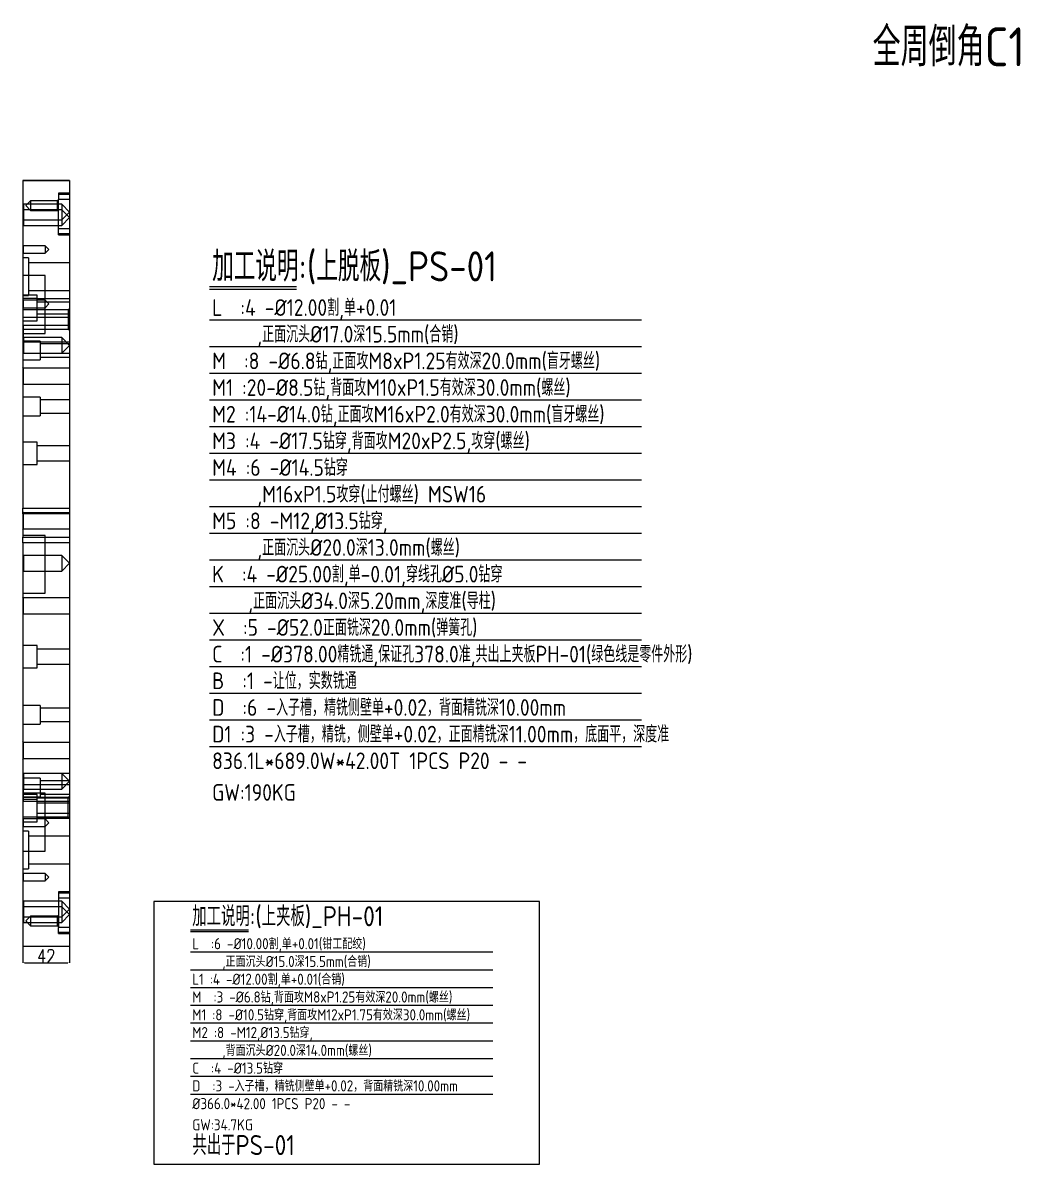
# Model space of a CAD drawing. Header units: millimetres. Extents: x 7159 to 8996, y 40039 to 41067.
# Drawn here: x 8098 to 8996, y 40039 to 41067 of the extents above; entities that cross this region are included whole.
import ezdxf

# ---------------------------------------------------------------- set-up
doc = ezdxf.new("R2010")
doc.units = ezdxf.units.MM
doc.linetypes.add('DASHED', pattern=[0])
for name, color, linetype, lineweight in [('DIM', 4, 'Continuous', 20), ('PS', 6, 'Continuous', 20), ('PS_W', 1, 'Continuous', 20)]:
    doc.layers.add(name, color=color, linetype=linetype, lineweight=lineweight)
doc.styles.add('gbenor', font='gbenor.shx', dxfattribs={"bigfont": 'gbcbig.shx'})
doc.styles.add('TXT', font='txt.shx', dxfattribs={"width": 0.8, "bigfont": 'ctxt.shx'})
doc.dimstyles.new('零件', dxfattribs={"dimscale": 1.5, "dimtxt": 8, "dimasz": 1, "dimexe": 0, "dimexo": 0, "dimgap": 0, "dimtad": 1, "dimtxsty": 'TXT', "dimcen": 0, "dimclrd": 252, "dimclre": 252, "dimclrt": 4, "dimazin": 3, "dimtp": 0.001, "dimtm": 0.001, "dimtfac": 1, "dimtmove": 0, "dimatfit": 3, "dimlwd": 5, "dimlwe": 5})

# ---------------------------------------------------------------- blocks, each defined once
blk = doc.blocks.new('*D1114')
at = {"layer": 'Defpoints', "color": 0}
for p in [(8098.2, 40235.7), (8140.2, 40235.7), (8140.2, 40220.7)]:
    blk.add_point(p, dxfattribs=at)
at = {"layer": 'DIM', "color": 252, "lineweight": 5}
for p, q in [((8098.2, 40235.7), (8098.2, 40220.7)), ((8140.2, 40235.7), (8140.2, 40220.7)), ((8099.7, 40220.7), (8138.7, 40220.7))]:
    blk.add_line(p, q, dxfattribs=at)
at = {"layer": 'DIM', "color": 252}
for points in [[(8099.7, 40221), (8099.7, 40220.5), (8098.2, 40220.7)], [(8138.7, 40220.5), (8138.7, 40221), (8140.2, 40220.7)]]:
    blk.add_solid(points, dxfattribs=at)
at = {"layer": 'DIM', "color": 4, "lineweight": 5, "insert": (8119.2, 40226.7), "char_height": 12, "attachment_point": 5, "style": 'TXT'}
blk.add_mtext('42', dxfattribs=at)

msp = doc.modelspace()

# ---------------------------------------------------------------- linework, layer by layer
at = {"layer": 'DIM', "color": 8, "linetype": 'Continuous', "lineweight": 5}
for p, q in [((8266.407, 40829.358), (8344.653, 40829.358)), ((8266.407, 40827.108), (8344.653, 40827.108)), ((8266.407, 40799.358), (8655.207, 40799.358)), ((8266.407, 40775.358), (8655.207, 40775.358)), ((8266.407, 40751.358), (8655.207, 40751.358)), ((8266.407, 40727.358), (8655.207, 40727.358)), ((8266.407, 40703.358), (8655.207, 40703.358)), ((8266.407, 40679.358), (8655.207, 40679.358)), ((8266.407, 40655.358), (8655.207, 40655.358)), ((8266.407, 40631.358), (8655.207, 40631.358)), ((8266.407, 40607.358), (8655.207, 40607.358)), ((8266.407, 40583.358), (8655.207, 40583.358)), ((8266.407, 40559.358), (8655.207, 40559.358)), ((8266.407, 40535.358), (8655.207, 40535.358)), ((8266.407, 40511.358), (8655.207, 40511.358)), ((8266.407, 40487.358), (8655.207, 40487.358)), ((8266.407, 40463.358), (8655.207, 40463.358)), ((8266.407, 40439.358), (8655.207, 40439.358)), ((8266.407, 40415.358), (8655.207, 40415.358)), ((8249.212, 40250.411), (8301.376, 40250.411)), ((8249.212, 40248.911), (8301.376, 40248.911)), ((8249.212, 40230.411), (8521.372, 40230.411)), ((8249.212, 40214.411), (8521.372, 40214.411)), ((8249.212, 40198.411), (8521.372, 40198.411)), ((8249.212, 40182.411), (8521.372, 40182.411)), ((8249.212, 40166.411), (8521.372, 40166.411)), ((8249.212, 40150.411), (8521.372, 40150.411)), ((8249.212, 40134.411), (8521.372, 40134.411)), ((8249.212, 40118.411), (8521.372, 40118.411)), ((8249.212, 40102.411), (8521.372, 40102.411))]:
    msp.add_line(p, q, dxfattribs=at)
at = {"layer": 'DIM', "color": 3, "linetype": 'Continuous', "lineweight": 5}
msp.add_lwpolyline([(8216.224, 40275.671), (8216.224, 40039.329), (8563.494, 40039.329), (8563.494, 40275.671)], close=True, dxfattribs=at)
at = {"layer": 'PS', "color": 2, "linetype": 'DASHED', "lineweight": 5, "ltscale": 1.026722}
for p, q in [((8098.15, 40924.713), (8098.15, 40924.713)), ((8098.15, 40924.713), (8098.15, 40924.713)), ((8140.15, 40924.713), (8140.15, 40924.713)), ((8140.15, 40924.713), (8140.15, 40924.713)), ((8130.15, 40881.38), (8130.15, 40907.997)), ((8130.15, 40907.997), (8140.15, 40907.997)), ((8140.15, 40881.38), (8130.15, 40881.38)), ((8140.15, 40769.213), (8098.15, 40769.213)), ((8098.15, 40391.213), (8140.15, 40391.213)), ((8103.35, 40339.213), (8103.35, 40305.213)), ((8130.15, 40279.046), (8130.15, 40252.43)), ((8130.15, 40279.046), (8140.15, 40279.046)), ((8140.15, 40252.43), (8130.15, 40252.43)), ((8098.15, 40235.713), (8098.15, 40235.713)), ((8140.15, 40235.713), (8140.15, 40235.713))]:
    msp.add_line(p, q, dxfattribs=at)
at = {"layer": 'PS', "color": 56, "linetype": 'DASHED', "lineweight": 5, "ltscale": 1.026722}
for p, q in [((8098.15, 40924.713), (8140.15, 40924.713)), ((8098.15, 40235.713), (8140.15, 40235.713))]:
    msp.add_line(p, q, dxfattribs=at)
at = {"layer": 'PS', "color": 2, "linetype": 'Continuous', "lineweight": 5}
for p, q in [((8098.15, 40924.713), (8098.15, 40629.716)), ((8140.15, 40924.713), (8140.15, 40629.716)), ((8098.15, 40598.716), (8098.15, 40235.713)), ((8140.15, 40598.716), (8140.15, 40235.713))]:
    msp.add_line(p, q, dxfattribs=at)
at = {"layer": 'PS', "color": 56, "linetype": 'Continuous', "lineweight": 5}
for p, q in [((8140.15, 40924.713), (8098.15, 40924.713)), ((8098.15, 40235.713), (8140.15, 40235.713))]:
    msp.add_line(p, q, dxfattribs=at)
at = {"layer": 'PS', "color": 31, "linetype": 'DASHED', "lineweight": 5, "ltscale": 1.026722}
for p, q in [((8140.15, 40913.421), (8130.15, 40913.421)), ((8130.15, 40913.421), (8130.15, 40907.997)), ((8140.15, 40912.188), (8130.15, 40912.188)), ((8130.15, 40875.956), (8130.15, 40881.38)), ((8130.15, 40877.188), (8140.15, 40877.188)), ((8130.15, 40875.956), (8140.15, 40875.956)), ((8103.35, 40855.213), (8098.15, 40855.213)), ((8103.35, 40855.213), (8103.35, 40821.213)), ((8118.15, 40839.215), (8098.15, 40839.215)), ((8118.15, 40813.213), (8118.15, 40839.215)), ((8111.15, 40821.657), (8098.15, 40821.657)), ((8098.15, 40821.213), (8103.35, 40821.213)), ((8111.15, 40818.518), (8111.15, 40821.657)), ((8111.15, 40818.518), (8098.15, 40818.518)), ((8111.15, 40808.518), (8111.15, 40818.518)), ((8140.15, 40818.407), (8111.15, 40818.407)), ((8140.15, 40815.268), (8111.15, 40815.268)), ((8118.15, 40787.212), (8118.15, 40813.213)), ((8098.15, 40801.657), (8111.15, 40801.657)), ((8111.15, 40798.518), (8111.15, 40808.518)), ((8111.15, 40804.907), (8140.15, 40804.907)), ((8111.15, 40801.768), (8140.15, 40801.768)), ((8098.15, 40798.518), (8111.15, 40798.518)), ((8098.898, 40794.198), (8098.15, 40794.946)), ((8098.15, 40787.212), (8118.15, 40787.212)), ((8113.65, 40780.241), (8098.15, 40780.241)), ((8098.15, 40778.946), (8098.898, 40779.693)), ((8113.65, 40780.241), (8113.65, 40763.241)), ((8098.15, 40763.241), (8113.65, 40763.241)), ((8098.898, 40755.996), (8098.15, 40756.743)), ((8098.15, 40740.743), (8098.898, 40741.491)), ((8113.65, 40729.829), (8098.15, 40729.829)), ((8113.65, 40729.829), (8113.65, 40712.829)), ((8098.15, 40712.829), (8113.65, 40712.829)), ((8111.15, 40689.172), (8098.15, 40689.172)), ((8111.15, 40679.172), (8111.15, 40689.172)), ((8140.15, 40685.922), (8111.15, 40685.922)), ((8111.15, 40669.172), (8111.15, 40679.172)), ((8098.15, 40669.172), (8111.15, 40669.172)), ((8111.15, 40672.422), (8140.15, 40672.422)), ((8098.898, 40625.668), (8098.15, 40626.416)), ((8098.15, 40610.416), (8098.898, 40611.163)), ((8118.15, 40605.215), (8098.15, 40605.215)), ((8118.15, 40579.213), (8118.15, 40605.215)), ((8118.15, 40553.212), (8118.15, 40579.213)), ((8098.15, 40553.212), (8118.15, 40553.212)), ((8098.898, 40549.263), (8098.15, 40550.011)), ((8098.15, 40534.011), (8098.898, 40534.758)), ((8111.15, 40506.249), (8098.15, 40506.249)), ((8111.15, 40496.249), (8111.15, 40506.249)), ((8140.15, 40502.999), (8111.15, 40502.999)), ((8111.15, 40486.249), (8111.15, 40496.249)), ((8098.15, 40486.249), (8111.15, 40486.249)), ((8111.15, 40489.499), (8140.15, 40489.499)), ((8113.65, 40452.348), (8098.15, 40452.348)), ((8113.65, 40452.348), (8113.65, 40435.348)), ((8098.15, 40435.348), (8113.65, 40435.348)), ((8098.898, 40418.936), (8098.15, 40419.683)), ((8098.15, 40403.683), (8098.898, 40404.431)), ((8113.65, 40386.902), (8098.15, 40386.902)), ((8098.898, 40380.733), (8098.15, 40381.481)), ((8113.65, 40386.902), (8113.65, 40369.902)), ((8118.15, 40373.215), (8098.15, 40373.215)), ((8111.15, 40371.966), (8098.15, 40371.966)), ((8098.15, 40369.902), (8113.65, 40369.902)), ((8111.15, 40367.521), (8098.15, 40367.521)), ((8111.15, 40367.522), (8111.15, 40371.966)), ((8140.15, 40368.716), (8111.15, 40368.716)), ((8111.15, 40356.65), (8111.15, 40367.521)), ((8118.15, 40347.213), (8118.15, 40373.215)), ((8098.15, 40365.481), (8098.898, 40366.228)), ((8140.15, 40364.271), (8111.15, 40364.271)), ((8098.15, 40351.966), (8111.15, 40351.966)), ((8098.15, 40347.521), (8111.15, 40347.521)), ((8111.15, 40347.521), (8111.15, 40356.65)), ((8111.15, 40355.216), (8140.15, 40355.216)), ((8111.15, 40350.771), (8140.15, 40350.771)), ((8118.15, 40321.212), (8118.15, 40347.213)), ((8103.35, 40339.213), (8098.15, 40339.213)), ((8098.15, 40321.212), (8118.15, 40321.212)), ((8098.15, 40305.213), (8103.35, 40305.213)), ((8140.15, 40284.47), (8130.15, 40284.47)), ((8130.15, 40284.47), (8130.15, 40279.046)), ((8140.15, 40283.238), (8130.15, 40283.238)), ((8130.15, 40247.006), (8130.15, 40252.43)), ((8130.15, 40248.238), (8140.15, 40248.238)), ((8130.15, 40247.006), (8140.15, 40247.006))]:
    msp.add_line(p, q, dxfattribs=at)
at = {"layer": 'PS', "color": 5, "linetype": 'DASHED', "lineweight": 5, "ltscale": 1.026722}
for p, q in [((8099.147, 40903.406), (8098.15, 40904.403)), ((8133.15, 40903.406), (8099.147, 40903.406)), ((8099.147, 40898.407), (8099.147, 40903.406)), ((8105.15, 40906.441), (8100.897, 40902.188)), ((8100.897, 40902.188), (8105.15, 40897.935)), ((8129.403, 40906.441), (8105.15, 40906.441)), ((8105.15, 40906.441), (8105.15, 40902.188)), ((8105.15, 40902.188), (8105.15, 40897.935)), ((8130.15, 40907.188), (8129.403, 40906.441)), ((8129.403, 40897.935), (8129.403, 40906.441)), ((8140.15, 40896.406), (8133.15, 40903.406)), ((8133.15, 40903.406), (8133.15, 40898.406)), ((8099.147, 40898.406), (8098.15, 40899.403)), ((8133.15, 40898.406), (8099.147, 40898.406)), ((8099.147, 40891.403), (8099.147, 40898.406)), ((8099.147, 40884.4), (8099.147, 40891.403)), ((8105.15, 40897.935), (8129.403, 40897.935)), ((8129.403, 40897.935), (8130.15, 40897.188)), ((8140.15, 40891.406), (8133.15, 40898.406)), ((8133.15, 40898.406), (8133.15, 40884.4)), ((8133.15, 40889.4), (8140.15, 40896.4)), ((8133.15, 40884.4), (8140.15, 40891.4)), ((8098.15, 40888.403), (8099.147, 40889.4)), ((8098.15, 40883.403), (8099.147, 40884.4)), ((8099.147, 40889.4), (8133.15, 40889.4)), ((8099.147, 40884.4), (8133.15, 40884.4)), ((8098.747, 40866.116), (8098.15, 40866.713)), ((8118.15, 40866.116), (8098.747, 40866.116)), ((8098.747, 40862.713), (8098.747, 40866.116)), ((8098.747, 40859.31), (8098.747, 40862.713)), ((8121.553, 40862.713), (8118.15, 40866.116)), ((8118.15, 40866.116), (8118.15, 40859.31)), ((8118.15, 40859.31), (8121.553, 40862.713)), ((8098.15, 40858.713), (8098.747, 40859.31)), ((8098.747, 40859.31), (8118.15, 40859.31)), ((8098.747, 40817.116), (8098.15, 40817.713)), ((8098.15, 40809.713), (8098.747, 40810.31)), ((8118.15, 40817.116), (8098.747, 40817.116)), ((8098.747, 40813.713), (8098.747, 40817.116)), ((8098.747, 40810.31), (8098.747, 40813.713)), ((8098.747, 40810.31), (8118.15, 40810.31)), ((8121.553, 40813.713), (8118.15, 40817.116)), ((8118.15, 40810.31), (8121.553, 40813.713)), ((8140.15, 40809.713), (8138.903, 40808.466)), ((8138.903, 40808.466), (8098.15, 40808.466)), ((8138.903, 40808.466), (8138.903, 40799.713)), ((8138.903, 40799.713), (8138.903, 40790.96)), ((8098.15, 40790.96), (8138.903, 40790.96)), ((8140.15, 40794.198), (8098.898, 40794.198)), ((8098.898, 40786.946), (8098.898, 40794.198)), ((8138.903, 40790.96), (8140.15, 40789.713)), ((8099.147, 40783.406), (8098.15, 40784.403)), ((8098.898, 40779.693), (8098.898, 40786.946)), ((8098.898, 40779.693), (8140.15, 40779.693)), ((8133.15, 40783.406), (8099.147, 40783.406)), ((8099.147, 40776.403), (8099.147, 40783.406)), ((8140.15, 40776.406), (8133.15, 40783.406)), ((8133.15, 40783.406), (8133.15, 40769.4)), ((8098.15, 40768.403), (8099.147, 40769.4)), ((8099.147, 40769.4), (8099.147, 40776.403)), ((8099.147, 40769.4), (8133.15, 40769.4)), ((8133.15, 40769.4), (8140.15, 40776.4)), ((8140.15, 40755.996), (8098.898, 40755.996)), ((8098.898, 40748.743), (8098.898, 40755.996)), ((8098.898, 40741.491), (8098.898, 40748.743)), ((8098.898, 40741.491), (8140.15, 40741.491)), ((8140.15, 40625.668), (8098.898, 40625.668)), ((8098.898, 40618.416), (8098.898, 40625.668)), ((8098.898, 40611.163), (8098.898, 40618.416)), ((8098.898, 40611.163), (8140.15, 40611.163)), ((8099.147, 40587.216), (8098.15, 40588.213)), ((8133.15, 40587.216), (8099.147, 40587.216)), ((8099.147, 40580.213), (8099.147, 40587.216)), ((8140.15, 40580.216), (8133.15, 40587.216)), ((8133.15, 40587.216), (8133.15, 40573.21)), ((8098.15, 40572.213), (8099.147, 40573.21)), ((8099.147, 40573.21), (8099.147, 40580.213)), ((8099.147, 40573.21), (8133.15, 40573.21)), ((8133.15, 40573.21), (8140.15, 40580.21)), ((8140.15, 40549.263), (8098.898, 40549.263)), ((8098.898, 40542.011), (8098.898, 40549.263)), ((8098.898, 40534.758), (8098.898, 40542.011)), ((8098.898, 40534.758), (8140.15, 40534.758)), ((8140.15, 40418.936), (8098.898, 40418.936)), ((8098.898, 40411.683), (8098.898, 40418.936)), ((8098.898, 40404.431), (8098.898, 40411.683)), ((8098.898, 40404.431), (8140.15, 40404.431)), ((8099.147, 40391.026), (8098.15, 40392.023)), ((8133.15, 40391.026), (8099.147, 40391.026)), ((8099.147, 40384.023), (8099.147, 40391.026)), ((8140.15, 40384.026), (8133.15, 40391.026)), ((8133.15, 40391.026), (8133.15, 40377.02)), ((8140.15, 40380.733), (8098.898, 40380.733)), ((8098.898, 40373.481), (8098.898, 40380.733)), ((8099.147, 40377.02), (8099.147, 40384.023)), ((8133.15, 40377.02), (8140.15, 40384.02)), ((8098.15, 40376.023), (8099.147, 40377.02)), ((8138.903, 40369.466), (8098.15, 40369.466)), ((8098.898, 40366.228), (8098.898, 40373.481)), ((8099.147, 40377.02), (8133.15, 40377.02)), ((8140.15, 40370.713), (8138.903, 40369.466)), ((8138.903, 40360.713), (8138.903, 40369.466)), ((8098.898, 40366.228), (8140.15, 40366.228)), ((8138.903, 40351.96), (8138.903, 40360.713)), ((8098.15, 40351.96), (8138.903, 40351.96)), ((8098.747, 40350.116), (8098.15, 40350.713)), ((8118.15, 40350.116), (8098.747, 40350.116)), ((8098.747, 40346.713), (8098.747, 40350.116)), ((8121.553, 40346.713), (8118.15, 40350.116)), ((8138.903, 40351.96), (8140.15, 40350.713)), ((8098.15, 40342.713), (8098.747, 40343.31)), ((8098.747, 40343.31), (8098.747, 40346.713)), ((8098.747, 40343.31), (8118.15, 40343.31)), ((8118.15, 40343.31), (8121.553, 40346.713)), ((8098.747, 40301.116), (8098.15, 40301.713)), ((8118.15, 40301.116), (8098.747, 40301.116)), ((8098.747, 40297.713), (8098.747, 40301.116)), ((8098.747, 40294.31), (8098.747, 40297.713)), ((8121.553, 40297.713), (8118.15, 40301.116)), ((8118.15, 40301.116), (8118.15, 40294.31)), ((8118.15, 40294.31), (8121.553, 40297.713)), ((8098.15, 40293.713), (8098.747, 40294.31)), ((8098.747, 40294.31), (8118.15, 40294.31)), ((8099.147, 40276.026), (8098.15, 40277.023)), ((8133.15, 40276.026), (8099.147, 40276.026)), ((8099.147, 40269.023), (8099.147, 40276.026)), ((8140.15, 40269.026), (8133.15, 40276.026)), ((8133.15, 40276.026), (8133.15, 40262.02)), ((8099.147, 40271.026), (8098.15, 40272.023)), ((8133.15, 40271.026), (8099.147, 40271.026)), ((8099.147, 40262.02), (8099.147, 40269.023)), ((8140.15, 40264.026), (8133.15, 40271.026)), ((8133.15, 40262.02), (8140.15, 40269.02)), ((8098.15, 40261.023), (8099.147, 40262.02)), ((8098.15, 40256.023), (8099.147, 40257.02)), ((8099.147, 40262.02), (8133.15, 40262.02)), ((8099.147, 40257.02), (8099.147, 40262.02)), ((8099.147, 40257.02), (8133.15, 40257.02)), ((8105.15, 40262.491), (8100.897, 40258.238)), ((8100.897, 40258.238), (8105.15, 40253.985)), ((8129.403, 40262.491), (8105.15, 40262.491)), ((8105.15, 40262.491), (8105.15, 40258.238)), ((8105.15, 40258.238), (8105.15, 40253.985)), ((8130.15, 40263.238), (8129.403, 40262.491)), ((8129.403, 40253.985), (8129.403, 40262.491)), ((8133.15, 40257.02), (8140.15, 40264.02)), ((8133.15, 40262.02), (8133.15, 40257.02)), ((8105.15, 40253.985), (8129.403, 40253.985)), ((8129.403, 40253.985), (8130.15, 40253.238))]:
    msp.add_line(p, q, dxfattribs=at)
at = {"layer": 'PS', "color": 31, "linetype": 'Continuous', "lineweight": 5}
for p, q in [((8098.15, 40624.716), (8098.15, 40629.716)), ((8098.15, 40629.716), (8140.15, 40629.716)), ((8098.15, 40624.716), (8098.15, 40603.716)), ((8140.15, 40629.716), (8140.15, 40624.716)), ((8140.15, 40624.716), (8140.15, 40603.716)), ((8098.15, 40598.716), (8098.15, 40603.716)), ((8140.15, 40603.716), (8140.15, 40598.716)), ((8140.15, 40598.716), (8098.15, 40598.716))]:
    msp.add_line(p, q, dxfattribs=at)
at = {"layer": 'PS', "color": 155, "linetype": 'Continuous', "lineweight": 5}
for p, q in [((8140.15, 40624.716), (8098.15, 40624.716)), ((8098.15, 40603.716), (8140.15, 40603.716))]:
    msp.add_line(p, q, dxfattribs=at)
at = {"layer": 'PS_W', "color": 1, "linetype": 'DASHED', "lineweight": 5, "ltscale": 1.026722}
for p, q in [((8140.15, 40850.714), (8103.35, 40850.714)), ((8103.35, 40825.713), (8140.15, 40825.713)), ((8140.15, 40777.741), (8113.65, 40777.741)), ((8113.65, 40765.74), (8140.15, 40765.74)), ((8140.15, 40727.329), (8113.65, 40727.329)), ((8113.65, 40715.329), (8140.15, 40715.329)), ((8140.15, 40449.849), (8113.65, 40449.849)), ((8113.65, 40437.848), (8140.15, 40437.848)), ((8140.15, 40384.402), (8113.65, 40384.402)), ((8113.65, 40372.401), (8140.15, 40372.401)), ((8140.15, 40334.714), (8103.35, 40334.714)), ((8103.35, 40309.713), (8140.15, 40309.713))]:
    msp.add_line(p, q, dxfattribs=at)

# ---------------------------------------------------------------- texts
at = {"layer": 'DIM', "color": 6, "lineweight": 5, "style": 'gbenor'}
msp.add_text('全周倒角C1', height=35, dxfattribs=at).set_placement((8863.419, 41027.648))
at = {"layer": 'DIM', "color": 4, "lineweight": 5, "style": 'gbenor'}
for s, height, p in [('加工说明:(上脱板)_PS-01', 27, (8268.642, 40834.018)), ('     ,正面沉头%%c17.0深15.5mm(合销)', 15, (8268.657, 40778.947)), ('M  :8 -%%C6.8钻,正面攻M8xP1.25有效深20.0mm(盲牙螺丝)', 15, (8268.657, 40754.947)), ('M1 :20-%%c8.5钻,背面攻M10xP1.5有效深30.0mm(螺丝)', 15, (8268.657, 40730.947)), ('M2 :14-%%C14.0钻,正面攻M16xP2.0有效深30.0mm(盲牙螺丝)', 15, (8268.657, 40706.947)), ('M3 :4 -%%c17.5钻穿,背面攻M20xP2.5,攻穿(螺丝)', 15, (8268.657, 40682.947)), ('M4 :6 -%%c14.5钻穿', 15, (8268.657, 40658.947)), ('     ,M16xP1.5攻穿(止付螺丝) MSW16', 15, (8268.657, 40634.947)), ('M5 :8 -M12,%%c13.5钻穿,', 15, (8268.657, 40610.947)), ('     ,正面沉头%%c20.0深13.0mm(螺丝)', 15, (8268.657, 40586.947)), ('X  :5 -%%c52.0正面铣深20.0mm(弹簧孔)', 15, (8268.657, 40514.947)), ('B  :1 -让位，实数铣通', 15, (8268.657, 40466.947)), ('836.1L*689.0W*42.00T 1PCS P20 - -', 15, (8268.657, 40394.947)), ('GW:190KG', 15, (8268.657, 40366.447)), ('加工说明:(上夹板)_PH-01', 18, (8250.711, 40253.518)), ('     ,正面沉头%%c15.0深15.5mm(合销)', 10, (8250.712, 40216.804)), ('M  :3 -%%c6.8钻,背面攻M8xP1.25有效深20.0mm(螺丝)', 10, (8250.712, 40184.804)), ('M1 :8 -%%c10.5钻穿,背面攻M12xP1.75有效深30.0mm(螺丝)', 10, (8250.712, 40168.804)), ('M2 :8 -M12,%%c13.5钻穿,', 10, (8250.712, 40152.804)), ('     ,背面沉头%%c20.0深14.0mm(螺丝)', 10, (8250.712, 40136.804)), ('C  :4 -%%c13.5钻穿', 10, (8250.712, 40120.804)), ('%%c366.0*42.00 1PCS P20 - -', 10, (8250.712, 40088.804)), ('GW:34.7KG', 10, (8250.712, 40069.804))]:
    msp.add_text(s, height=height, dxfattribs=at).set_placement(p)
at = {"layer": 'DIM', "color": 1, "lineweight": 5, "style": 'gbenor'}
for s, height, p in [('L  :4 -%%c12.00割,单+0.01', 15, (8268.657, 40802.947)), ('K  :4 -%%C25.00割,单-0.01,穿线孔%%C5.0钻穿', 15, (8268.657, 40562.947)), ('L1 :4 -%%c12.00割,单+0.01(合销)', 10, (8250.712, 40200.804))]:
    msp.add_text(s, height=height, dxfattribs=at).set_placement(p)
at = {"layer": 'DIM', "color": 2, "lineweight": 5, "style": 'gbenor'}
for s, height, p in [('    ,正面沉头%%c34.0深5.20mm,深度准(导柱)', 15, (8268.657, 40538.947)), ('C  :1 -%%C378.00精铣通,保证孔378.0准,共出上夹板PH-01(绿色线是零件外形)', 15, (8268.657, 40490.947)), ('D  :6 -入子槽，精铣侧壁单+0.02，背面精铣深10.00mm', 15, (8268.657, 40442.947)), ('D1 :3 -入子槽，精铣，侧壁单+0.02，正面精铣深11.00mm，底面平，深度准', 15, (8268.657, 40418.947)), ('D  :3 -入子槽，精铣侧壁单+0.02，背面精铣深10.00mm', 10, (8250.712, 40104.804))]:
    msp.add_text(s, height=height, dxfattribs=at).set_placement(p)
at = {"layer": 'DIM', "color": 8, "lineweight": 5, "style": 'gbenor'}
msp.add_text('L  :6 -%%C10.00割,单+0.01(钳工配绞)', height=10, dxfattribs=at).set_placement((8250.712, 40232.804))
at = {"layer": 'DIM', "color": 21, "lineweight": 5, "style": 'gbenor'}
msp.add_text('共出于PS-01', height=18, dxfattribs=at).set_placement((8250.88, 40047.518))

# ---------------------------------------------------------------- dimensions: what is measured, and where the dimension line sits
at = {"layer": 'DIM', "lineweight": 5}
dim = msp.add_linear_dim(base=(8140.15, 40220.713), p1=(8098.15, 40235.713), p2=(8140.15, 40235.713), dimstyle='零件', dxfattribs=at)
dim.commit()
dim.dimension.update_dxf_attribs({"geometry": '*D1114', "text_midpoint": (8119.15, 40226.713)})

doc.saveas('drawing.dxf')
